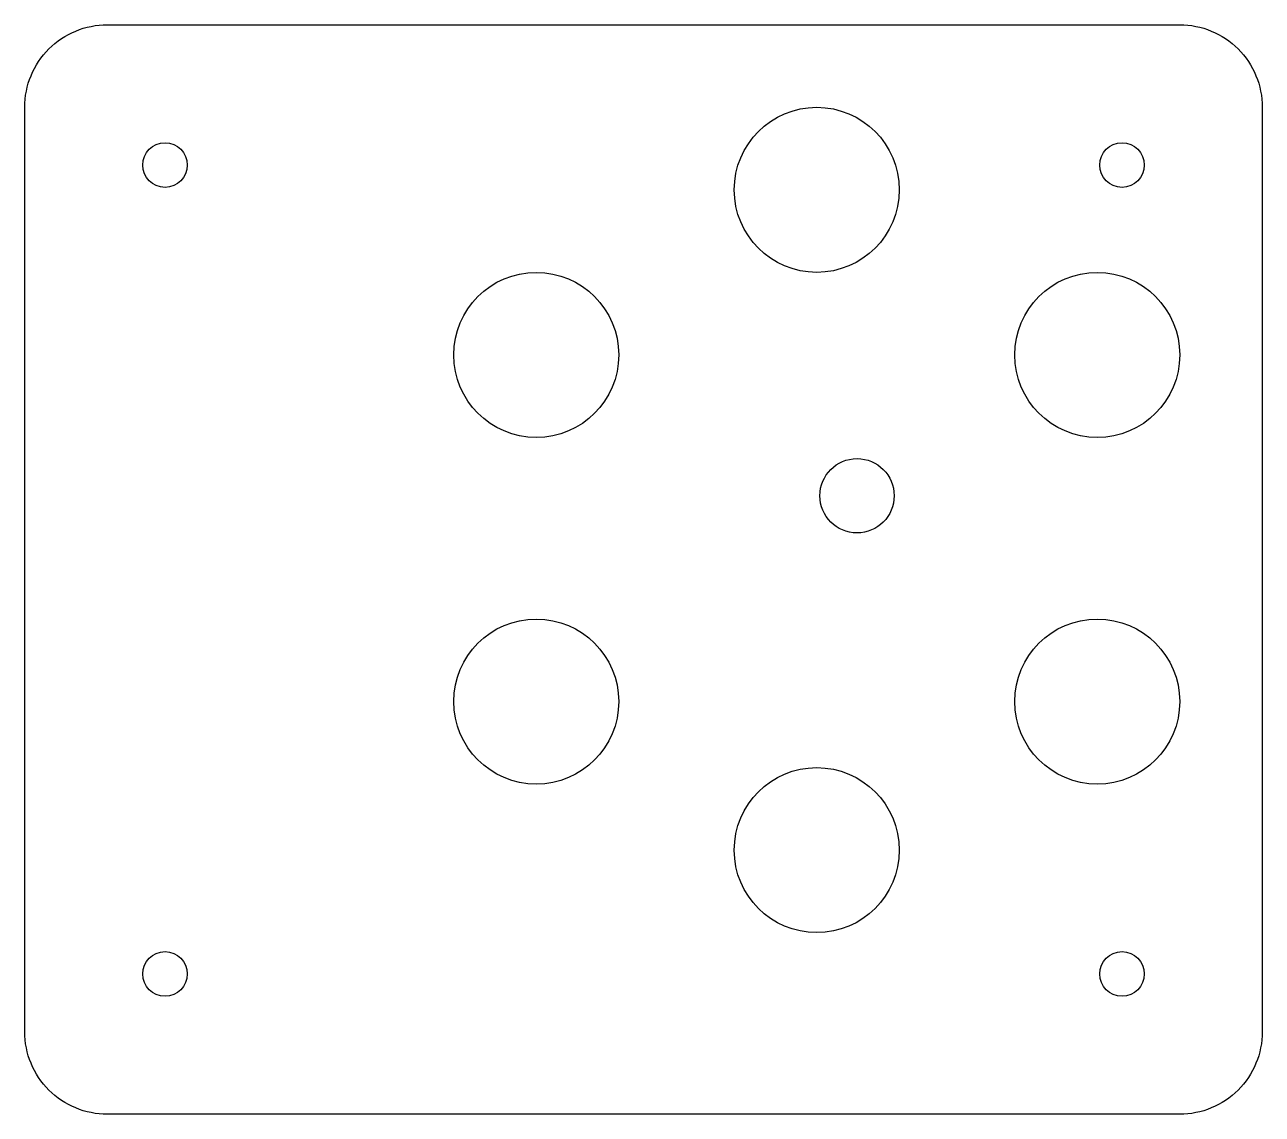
# Model space of a CAD drawing. Header units: millimetres. Extents: x -69.8 to 5.2, y -55.1 to 10.9.
import ezdxf

# ---------------------------------------------------------------- set-up
doc = ezdxf.new("R2010")
doc.units = ezdxf.units.MM
doc.layers.get('0').update_dxf_attribs({"linetype": 'CONTINUOUS'})

msp = doc.modelspace()

# ---------------------------------------------------------------- linework, layer by layer
msp.add_lwpolyline([(5.2, 5.9), (5.2, -50.1, -0.414214), (0.2, -55.1), (-64.8, -55.1, -0.414214), (-69.8, -50.1), (-69.8, 5.9, -0.414214), (-64.8, 10.9), (0.2, 10.9, -0.414214)], format="xyb", close=True)
for centre, radius in [((-21.8, 0.9), 5), ((-61.3, 2.4), 1.35), ((-3.3, 2.4), 1.35), ((-38.8, -9.1), 5), ((-4.8, -9.1), 5), ((-19.359, -17.632), 2.25), ((-38.8, -30.1), 5), ((-4.8, -30.1), 5), ((-21.8, -39.1), 5), ((-61.3, -46.6), 1.35), ((-3.3, -46.6), 1.35)]:
    msp.add_circle(centre, radius)

doc.saveas('drawing.dxf')
